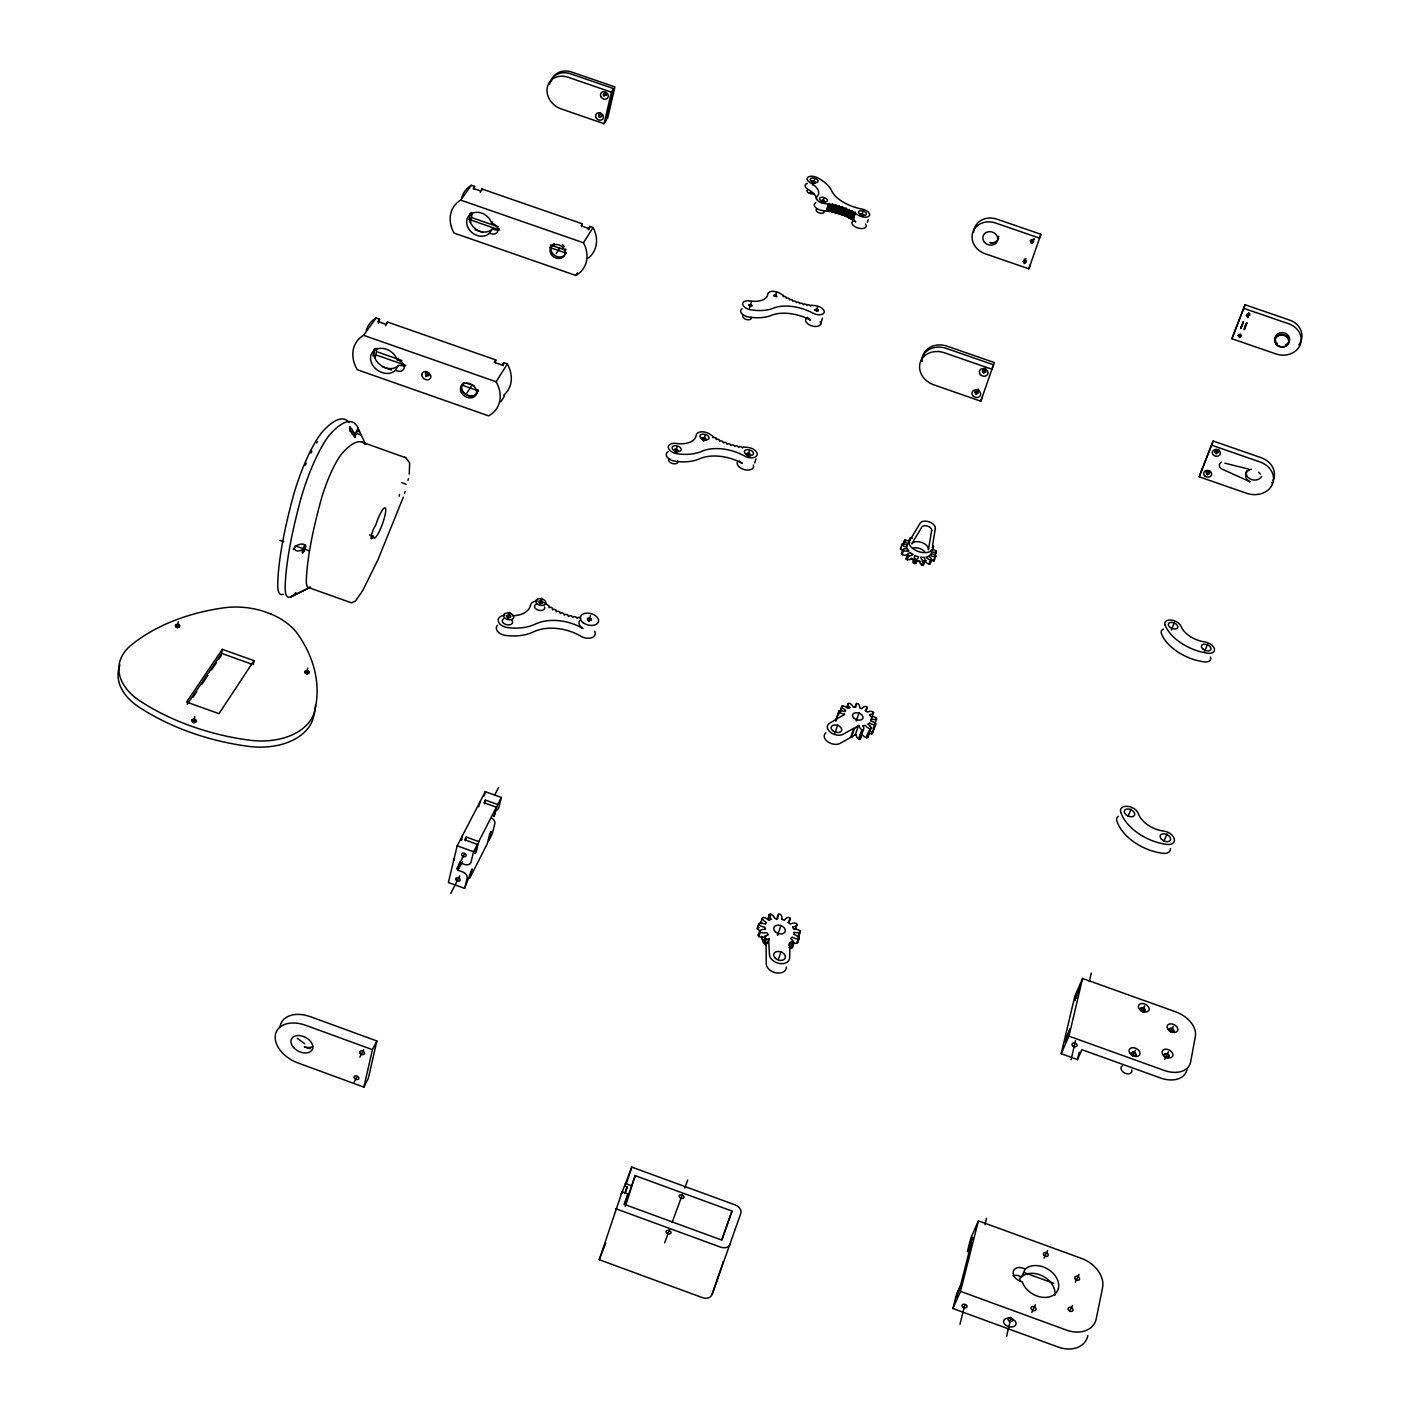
<?xml version="1.0" encoding="UTF-8"?>
<svg xmlns="http://www.w3.org/2000/svg" width="1420" height="1420" viewBox="0 0 1420 1420"><rect width="100%" height="100%" fill="white"/><g stroke="black" fill="none" stroke-linecap="round" stroke-linejoin="round"><path stroke-width="1.5" d="M761.777 936.295L762.771 940.608L766.108 944.939L766.214 963.719A10.366 7.331 19.7 0 0 772.444 971.706A10.366 7.331 19.7 0 0 783.396 971.919L783.787 971.688A10.366 7.331 19.7 0 0 786.36 967.126M794.099 932.496A15.017 10.455 19.4 0 1 793.78 934.289L796.78 935.673A8.236 5.751 19.8 0 1 798.235 936.792A11.236 7.845 19.8 0 1 799.265 937.892A21.46 14.945 19.4 0 1 798.643 939.01L798.111 938.993A8.538 5.946 19.8 0 1 795.164 938.496L792.165 937.111A15.017 10.455 19.4 0 1 790.709 938.407L792.839 940.572A8.254 5.769 19.7 0 1 793.567 941.975A11.236 7.863 19.6 0 1 793.922 943.217A21.46 14.945 19.4 0 1 792.591 943.856L792.218 943.696A9.762 6.798 19.8 0 1 790.053 942.614L789.626 957.719A10.402 7.313 19.7 0 1 779.527 963.488A10.402 7.313 19.7 0 1 769.427 954.275L768.61 938.869A9.212 6.443 19.2 0 1 767.829 939.028A10.632 7.437 19.1 0 1 766.605 939.17L766.197 939.188A21.46 14.945 19.4 0 1 764.883 938.087A11.253 7.881 19.5 0 1 765.256 936.969L765.309 936.952A8.254 5.786 19.4 0 1 766.019 935.816M750.186 455.554L750.434 455.003A2.13 1.225 16.3 0 0 747.612 453.282L747.293 453.335M863.697 215.183L863.715 215.396A1.864 0.941 16.8 0 0 861.496 213.87A1.864 0.941 16.8 0 0 860.396 215.095L860.431 215.148M824.825 201.888L822.73 200.451M912.226 538.446A8.768 5.13 18.7 0 0 911.587 538.056L911.374 537.932A17.998 10.543 18.9 0 0 910.096 538.109L910.096 538.943A6.425 3.745 18.8 0 0 910.397 539.973L910.575 540.274M865.419 710.444L866.786 709.201A7.757 4.899 19.1 0 0 867.016 707.444L866.999 707.125A19.56 12.407 19.1 0 0 865.579 706.361L865.153 706.432A7.757 4.917 19.3 0 0 863.165 707.231L861.869 708.722A13.685 8.68 19.1 0 0 859.632 707.941L859.579 705.971A7.757 4.899 19 0 0 858.55 704.107L858.319 703.77A19.56 12.407 19.1 0 0 856.721 703.486L856.473 703.716A7.757 4.899 19.1 0 0 855.514 705.19L855.568 707.178A13.685 8.68 19.1 0 0 853.349 707.125L851.965 705.119A7.774 4.917 18.9 0 0 849.905 703.574L849.497 703.326A19.56 12.407 19.1 0 0 848.095 703.557L848.077 703.876A7.757 4.899 19 0 0 848.379 705.722L849.834 707.533M853.473 217.331A7.437 3.763 16.8 0 0 853.349 219.141A5.574 2.822 16.8 0 0 853.686 219.851L855.798 221.91L853.118 220.224L855.284 212.326L853.633 212.414A39.227 19.986 16.6 0 0 852.408 211.757L850.757 210.923A39.245 20.004 16.6 0 0 849.479 210.32L847.775 209.556A39.245 20.004 16.6 0 0 846.444 208.988L844.669 208.296A39.245 20.004 16.6 0 0 843.32 207.781L841.492 207.16A39.245 20.004 16.6 0 0 840.107 206.716L838.261 206.166A39.245 20.004 16.6 0 0 836.841 205.793L834.978 205.314L832.954 212.237A39.174 20.04 16.6 0 0 831.534 211.917L830.558 210.852L832.599 203.93L833.575 204.995A39.245 20.004 16.6 0 1 834.978 205.314M853.118 220.224L855.284 212.326M767.776 919.166L769.267 914.462A21.46 14.945 19.4 0 1 770.829 914.143L771.291 914.427A8.52 5.928 19.1 0 1 773.509 916.219M769.267 914.462L769.232 914.853A8.502 5.893 19.3 0 0 769.498 917.054L771.078 919.237M1136 1055.042C1132.841 1047.09 1128.403 1058.574 1135.982 1055.131A2.627 1.793 26.9 0 0 1133.071 1052.184A2.627 1.793 26.9 0 0 1131.669 1054.936A2.627 1.793 26.9 0 0 1135.894 1055.344M750.417 455.146L750.434 455.057A2.13 1.225 16.3 0 1 747.666 455.642L748.074 455.82M177.269 627.924L178.192 621.8M409.226 474.103L409.652 462.991L406.014 457.861L361.78 442.064M193.759 722.904L194.718 716.727M187.174 704.373L221.68 653.395L222.337 649.33L253.967 660.655L253.275 664.72M306.525 674.198L307.643 668.128M367.461 327.15A33.228 26.234 34.6 0 1 376.052 318.009L379.566 319.252L378.217 323.263M372.981 355.994L374.312 348.912M377.081 348.308L375.2 358M385.583 325.766L387.5 322.02L495.811 359.952L495.19 362.81M387.234 323.458L387.5 322.02M1169.139 1029.216L1170.382 1031.594M781.657 919.095L781.905 917.018A8.502 5.911 19.2 0 0 780.84 914.835L780.574 914.444A21.46 14.945 19.4 0 0 778.834 914.125L778.55 914.409A8.502 5.893 19.5 0 0 777.432 916.219L777.645 918.385M399.18 496.254L399.552 494.444M474.031 189.179L474.582 186.428L471.316 185.292A30.778 25.294 36 0 0 462.636 195.143M469.541 215.751L470.002 213.479M470.339 222.603L472.274 213.213M480.262 192.339L481.948 188.984L582.395 223.827L581.756 226.561M481.664 190.351L481.948 188.984M1140.455 1008.803C1142.727 1016.223 1148.514 1006.425 1140.775 1008.324M407.984 480.457L408.356 478.788M503.141 365.597L503.78 362.757L507.313 363.981A33.157 26.412 32.6 0 1 503.674 395.239M372.43 1049.664L305.779 1025.329A28.435 18.85 27 0 0 275.462 1034.488A28.435 18.85 27 0 0 298.022 1062.994L363.893 1087.117L372.43 1049.664L376.886 1040.966L310.447 1016.72A28.347 18.85 27 0 0 280.556 1024.53M376.886 1040.966L368.312 1078.383L363.893 1087.117M1216.053 454.01L1216.958 450.087M1247.576 317.618L1248.748 312.542M1082.572 978.451L1068.958 1036.156L1164.205 1070.431A24.832 16.72 27.3 0 0 1190.652 1061.858L1195.374 1036.369A24.566 16.401 27 0 0 1175.671 1011.821L1082.572 978.451L1074.922 995.881L1061.184 1053.693L1077.478 1059.551L1079.182 1052.167M611.416 92.158L568.089 77.248A18.602 15.78 37.7 0 0 547.339 87.135A18.602 15.78 37.7 0 0 561.077 108.879L604.068 123.7L611.416 92.158L613.759 88.661L570.52 73.787A18.567 15.762 37.8 0 0 549.664 84.366M613.759 88.661L606.411 120.168L604.068 123.7M607.582 118.392L614.931 86.922L571.745 72.065A18.549 15.744 37.8 0 0 551.191 81.366M1006.567 1336.486L1011.04 1317.298M1019.489 1281.035L1020.483 1276.757M1071.07 1059.728L1075.508 1040.682M1089.318 981.451L1091.288 972.984M1207.373 474.972L1208.296 471.032M1239.358 337.8L1240.157 334.392L1241.47 336.043L1240.37 334.428L1238.258 335.226L1240.051 334.339M588.182 229.792L589.779 226.383L593.063 227.537A30.707 25.471 33.8 0 1 589.921 256.7M589.14 229.117L589.779 226.383M1212.13 445.347L1260.019 461.961A20.324 16.898 10.1 0 1 1272.427 484.255A20.324 16.898 10.1 0 1 1246.653 493.308L1199.172 476.8L1213.141 441.017L1260.907 457.595A20.27 16.88 10 0 1 1272.994 480.563M1244.186 308.477L1288.668 323.778A18.886 16.224 8.2 0 1 1300.117 344.989A18.886 16.224 8.2 0 1 1276.047 353.953L1231.903 338.741L1245.056 304.75L1289.449 320.015A18.85 16.206 8.1 0 1 1298.856 326.742L1299.264 327.31A18.85 16.206 8.1 0 1 1299.939 343.019M1075.472 997.763L1074.798 1000.603L1079.803 987.894L1075.472 997.763L1076.857 997.834M1199.172 476.8L1213.141 441.017M1231.903 338.741L1245.056 304.75M508.111 618.676L509.603 612.446M496.308 810.163A6.319 4.579 26.5 0 0 497.692 809.382A6.248 4.526 26.5 0 0 498.74 807.838L501.349 797.419L485.285 791.65L457.169 845.805L448.383 882.512L464.624 888.387L472.043 868.898A5.857 4.171 26.3 0 1 471.972 869.324L469.807 878.181L487.326 843.622L489.509 834.8A5.769 4.153 26.4 0 0 489.58 834.374L490.983 831.694M462.423 835.688L461.34 840.214L461.802 839.291M464.624 888.387L467.144 878.039A6.337 4.508 26.3 0 0 464.766 873.069A4.864 3.443 26.3 0 0 464.304 872.75A5.68 4.029 26.3 0 0 462.991 872.058L457.826 870.176L459.814 862.242M465.316 840.835L466.239 837.054L478.771 841.581L496.361 807.181L483.989 802.744L485.374 800.081L497.728 804.519L501.349 797.419M479.498 804.394L480.226 801.395M484.255 795.946L485.285 791.65M484.451 803.827L485.374 800.081M466.239 837.054L464.819 839.806L477.368 844.332L473.588 851.734L471.014 862.242A6.408 4.562 26.4 0 1 466.718 864.869A4.881 3.479 26.4 0 1 466.239 864.798A5.698 4.065 26.4 0 1 464.819 864.514L459.654 862.65M477.368 844.332L475.079 853.668L476.445 851.006A5.893 4.207 26.4 0 0 476.57 850.58L478.771 841.581M540.257 604.565L541.837 598.122M496.361 807.181L494.142 816.145A5.804 4.189 26.5 0 1 494 816.553L497.728 804.519M490.947 831.8L488.693 840.924L492.296 833.806L494.852 823.529A6.284 4.544 26.4 0 0 493.716 819.784A6.195 4.473 26.4 0 0 492.545 818.63A4.757 3.426 26.4 0 0 492.101 818.31M959.973 1324.221L964.748 1305.157M984.947 1224.644L986.527 1218.289M1087.88 1335.634A27.512 20.519 30.7 0 1 1057.953 1346.976L952.909 1308.512L956.565 1294.117L960.701 1284.781L971.457 1242.482L967.357 1251.801L970.872 1237.992L978.398 1220.863L1081.419 1258.369A27.335 20.058 29.9 0 1 1102.559 1287.549L1096.258 1318.701A27.654 20.501 30.5 0 1 1066.207 1330.007L960.523 1291.348L978.398 1220.863M588.856 621.552L590.471 615.375M675.547 452.785L677.145 446.856M703.415 441.229L705.048 435.319M749.547 308.105L751.322 301.768M775.302 296.496L776.491 292.307M812.861 184.902L814.618 178.778M747.736 456.761L749.441 450.885M822.837 202.066L824.044 197.948M815.808 202.474A18.904 9.532 16.1 0 1 814.956 203.451A7.437 3.763 16.4 0 0 814.264 205.084L814.37 205.634A7.437 3.763 16.4 0 0 823.085 210.621A39.174 20.04 16.6 0 1 826.404 211.012L828.428 204.089L830.292 204.373A39.245 20.004 16.6 0 1 831.694 204.622L832.599 203.93M826.404 211.012L829.173 203.326M830.558 210.852L829.67 211.544A39.174 20.04 16.6 0 0 828.25 211.296L830.292 204.373M754.73 463.009L755.937 458.944M829.67 211.544L831.694 204.622M831.534 211.917L833.575 204.995M832.954 212.237L836.007 204.711M839.415 205.634L836.22 213.089A39.174 20.04 16.6 0 0 834.818 212.698L836.841 205.793M836.22 213.089L838.261 206.166M842.77 206.716L840.729 213.621L839.451 214.065A39.174 20.04 16.6 0 0 838.066 213.621L840.107 206.716M839.451 214.065L841.492 207.16M846.072 207.923L844.012 214.828L842.628 215.201A39.174 20.04 16.6 0 0 841.261 214.704L843.303 207.781M842.628 215.201L844.669 208.296M849.266 209.273L847.207 216.177L845.716 216.461A39.174 20.04 16.6 0 0 844.385 215.893L846.444 208.988M816.465 310.785L817.707 306.596M845.716 216.461L847.775 209.556M852.355 210.746L850.278 217.65L848.698 217.828A39.174 20.04 16.6 0 0 847.42 217.224L849.479 210.32M848.698 217.828L850.757 210.923M853.225 219.23L851.556 219.319A39.174 20.04 16.6 0 0 850.349 218.662L852.408 211.757M851.556 219.319L853.633 212.414M820.618 324.275L822.464 318.151M404.54 493.237L405.126 491.338M861.727 215.556L862.969 211.456M867.46 222.23L868.241 219.674M622.102 1191.859L621.321 1194.273L631.758 1167.098L735.311 1204.959A7.952 6.124 21.6 0 1 740.778 1213.479L712.077 1294.49A7.899 6.284 22.1 0 1 702.616 1297.72L599.24 1259.7L622.102 1191.859L628.048 1194.043L624.747 1204.337M626.539 1183.41L631.758 1167.098M625.226 1193.173L627.214 1186.943L624.569 1185.966M625.315 1204.266L635.184 1175.636L731.992 1211.047L721.928 1240.139L624.09 1204.266L628.048 1194.043M625.244 1206.521L635.184 1175.636M1241.222 327.86L1243.352 321.577L1240.565 328.464L1242.553 324.186M1245.624 324.914L1247.097 322.873L1244.293 329.742L1245.5 325.215M403.315 497.124L377.968 559.746L362.703 590.631L355.497 601.033L351.503 602.843L308.477 587.525M760.303 930.81A8.52 5.946 19.1 0 1 757.747 929.283L757.322 928.982A21.424 14.963 19.4 0 1 757.552 927.721L759.008 923.408A11.218 7.845 19.1 0 1 760.516 923.231A8.236 5.751 19.1 0 1 762.362 923.284L765.522 924.171A15.017 10.455 19.4 0 1 766.463 922.556L763.853 920.746A8.52 5.911 19.2 0 1 762.274 918.651M757.322 928.982L758.759 924.651A21.46 14.945 19.4 0 1 759.008 923.408M761.28 923.763A8.502 5.911 19.2 0 1 760.818 922.982L762.025 918.261A21.46 14.945 19.4 0 1 763.055 917.373A11.2 7.81 19.1 0 1 764.652 917.781A8.218 5.716 19.1 0 1 766.445 918.491L769.019 920.302A15.017 10.455 19.4 0 1 770.971 919.397L771.042 919.361M764.723 935.993A14.999 10.473 19.4 0 0 765.309 936.952L762.291 937.253A8.218 5.733 19.1 0 1 760.392 936.987A11.182 7.81 19.1 0 1 758.795 936.525A21.424 14.963 19.4 0 1 758.191 935.212L759.647 930.881A11.236 7.863 19.3 0 1 760.712 930.153A8.254 5.769 19.2 0 1 762.203 929.532L765.185 929.372M758.795 936.543L760.25 932.212A21.46 14.945 19.4 0 1 759.647 930.881M835.847 720.65A19.507 12.425 19.1 0 1 835.99 719.958L839.06 710.816A10.224 6.514 18.9 0 1 840.427 710.71A7.508 4.775 18.9 0 1 842.096 710.799L844.9 711.651A13.685 8.68 19.1 0 1 845.787 710.266L843.373 708.704A7.757 4.917 18.9 0 1 841.882 706.911L841.669 706.574A19.56 12.407 19.1 0 1 842.557 705.846A10.206 6.479 18.9 0 1 844.012 706.219A7.49 4.757 18.9 0 1 845.663 706.858L848.024 708.438A13.685 8.68 19.1 0 1 849.764 707.728M835.812 721.005L838.883 711.864A19.56 12.407 19.1 0 1 839.06 710.816M769.871 917.018L770.829 914.143M839.202 713.87L841.669 706.574M840.711 711.331L842.557 705.846M769.321 938.638L767.137 943.199A9.194 6.443 19.2 0 1 766.356 943.359A10.614 7.437 19.2 0 1 765.149 943.483L764.723 943.501A21.424 14.963 19.4 0 1 763.41 942.401L764.883 938.087M834.889 733.288L837.729 724.892M764.723 943.501L766.197 939.188M767.261 941.549L766.108 944.939A14.981 10.473 19.5 0 1 761.777 936.632M846.87 707.196L848.095 703.557M903.706 550.729L903.049 550.516A6.425 3.781 18.7 0 1 901.611 549.806L900.511 549.096L902.019 544.162A9.407 5.52 18.8 0 1 903.244 544.091A6.461 3.799 18.7 0 1 904.771 544.197L907.309 544.996M905.09 539.973A17.998 10.543 18.9 0 0 904.274 540.576L902.907 544.606A17.981 10.561 18.9 0 1 903.706 544.002L905.09 539.973A9.39 5.502 18.7 0 1 906.422 540.328A6.443 3.781 18.7 0 1 907.93 540.896L909.847 542.245M777.858 917L778.834 914.125M908.019 555.788L904.966 555.238A6.443 3.799 18.7 0 1 903.404 554.971A9.372 5.502 18.7 0 1 902.073 554.581A17.981 10.561 18.9 0 1 901.505 553.605L902.889 549.576A9.425 5.538 18.8 0 1 903.723 549.078A6.461 3.799 18.8 0 1 904.93 548.706L907.273 548.723M902.073 554.581L903.439 550.552A17.998 10.543 18.9 0 1 902.889 549.576M908.711 542.138L910.096 538.109M855.479 707.125L856.721 703.468M911.249 558.592L909.847 559.533A6.461 3.799 18.8 0 1 908.516 559.782A9.39 5.538 18.8 0 1 907.256 559.817A17.981 10.561 18.9 0 1 906.137 558.983L907.522 554.936A9.425 5.556 18.9 0 1 907.77 554.155A6.479 3.816 18.9 0 1 908.356 553.356L910.06 552.628M777.61 935.194L780.876 925.609M907.256 559.817L908.64 555.77A9.407 5.52 18.8 0 0 909.9 555.735A6.461 3.799 18.8 0 0 911.232 555.504L912.652 554.545M856.207 720.969L859.082 712.609M788.597 922.485L790.07 918.172A21.46 14.945 19.4 0 0 788.526 917.302L788.064 917.409A8.52 5.911 19.6 0 0 785.828 918.42L784.426 920.267A15.017 10.455 19.4 0 0 781.887 919.361L781.692 919.237M915.793 563.119A9.407 5.538 18.8 0 1 914.906 563.58A17.981 10.561 18.9 0 1 913.468 563.066L914.853 559.019A9.425 5.538 19 0 1 914.462 558.131A6.479 3.816 19 0 1 914.303 557.101L914.995 555.77M712.077 1294.49L722.585 1263.906A7.81 6.141 21.9 0 0 722.816 1261.759M855.656 727.537L855.408 727.732A9.603 6.124 19 0 1 854.574 728.265L851.432 737.388A9.567 6.124 19 0 0 852.284 736.873L852.515 736.678A6.248 3.994 19.1 0 0 853.029 736.11L855.355 734.69L858.496 725.567A13.685 8.68 19.1 0 0 859.1 725.655L859.846 727.732A7.508 4.793 19.3 0 0 860.786 728.886A10.224 6.514 19.4 0 0 861.798 729.827A19.56 12.407 19.1 0 0 863.342 729.844A10.242 6.532 19.1 0 0 863.715 728.957A7.526 4.793 19.2 0 0 863.822 727.803L862.934 725.939M778.249 959.671L780.893 952.004M914.906 563.58L916.29 559.533A9.425 5.538 18.8 0 0 917.178 559.072A6.461 3.799 18.9 0 0 917.977 558.397L918.545 556.853A12.602 7.384 18.9 0 1 914.87 555.557L914.959 555.628M865.738 710.763L866.999 707.125M859.774 735.063L860.626 736.767A7.508 4.81 19.2 0 1 860.538 738.08A10.224 6.55 19.1 0 1 860.183 738.986A19.507 12.425 19.1 0 1 858.639 738.95L861.798 729.827M788.739 945.258L789.733 942.383M860.183 738.986L863.342 729.844M795.235 929.443A8.502 5.911 19.6 0 0 795.448 929.124L797.188 924.509A21.46 14.945 19.4 0 0 796.194 923.266L795.661 923.195A8.538 5.928 19.8 0 0 792.804 923.16L790.194 924.065A15.017 10.455 19.4 0 0 788.278 922.468L788.189 922.379M923.568 563.083L923.586 563.243A6.461 3.816 19 0 1 923.532 564.219A9.407 5.556 18.9 0 1 923.213 564.982A17.981 10.561 18.9 0 1 921.811 564.929L923.195 560.882A9.407 5.538 19.1 0 1 922.255 560.083A6.461 3.799 19.1 0 1 921.385 559.054L920.906 557.457M923.213 564.982L924.615 560.953A9.425 5.556 18.9 0 0 924.935 560.172A6.479 3.816 19 0 0 925.006 559.196L924.154 557.581M788.899 947.122A9.745 6.798 19.8 0 0 790.727 948.01L792.591 943.856M921.385 361.248A19.916 16.863 20.9 0 1 946.217 348.379L993.485 364.78L991.87 369.236L944.495 352.799A19.969 16.88 20.9 0 0 920.302 362.277A19.969 16.88 20.9 0 0 933.81 384.838L980.776 401.185L994.302 362.561L947.087 346.178A19.898 16.863 20.9 0 0 922.343 358.373M871.685 718.058L873.584 712.591A19.56 12.407 19.1 0 0 872.661 711.526L872.182 711.455A7.774 4.917 19.3 0 0 869.59 711.367L867.3 712.094A13.685 8.68 19.1 0 0 865.49 710.692L865.401 710.603M791.1 948.169A21.424 14.963 19.4 0 0 792.431 947.531L793.922 943.217M1040.931 234.282L1039.529 238.134L995.473 222.976A18.549 16.224 20.5 0 0 972.789 232.33A18.549 16.224 20.5 0 0 985.16 253.754L1028.861 268.806L1040.931 234.282L996.964 219.159A18.513 16.206 20.5 0 0 973.605 232.418M866.306 737.637L869.945 728.708A19.56 12.407 19.1 0 0 871.134 728.212A10.242 6.532 19.3 0 0 870.779 727.164A7.526 4.793 19.3 0 0 870.087 725.957M932.177 550.374L933.579 546.345A17.998 10.543 18.9 0 0 932.709 545.422L932.461 545.386M792.697 927.207L792.662 927.136A15.017 10.455 19.4 0 1 793.567 929.106L796.744 929.39A8.218 5.733 19.8 0 1 798.59 929.994A11.2 7.81 19.8 0 1 800.081 930.686L798.59 934.999A21.424 14.963 19.4 0 1 798.785 936.33L798.377 936.508A8.502 5.928 19.7 0 1 797.259 936.845M798.785 936.33L800.294 932.017A21.46 14.945 19.4 0 0 800.081 930.686M866.768 737.832A19.507 12.425 19.1 0 0 867.957 737.317L871.134 728.212M793.159 942.614L793.673 942.809A8.538 5.946 19.8 0 0 796.602 943.27L798.643 939.01M926.355 560.687L924.722 561.184L926.55 562.817A6.443 3.799 19.1 0 0 927.934 563.58A9.39 5.52 19.1 0 0 929.212 564.13L930.632 560.101A17.998 10.543 18.9 0 0 931.697 559.693A9.425 5.538 19 0 0 931.36 558.788A6.461 3.799 19.1 0 0 930.686 557.74L928.875 556.321M797.135 943.306A21.424 14.963 19.4 0 0 797.774 942.206L799.283 937.892M929.212 564.13A17.981 10.561 18.9 0 0 930.278 563.722L931.697 559.693M874.045 726.241L876.584 718.964A19.56 12.407 19.1 0 0 876.371 717.846A10.206 6.479 19.4 0 0 875.004 717.224A7.49 4.757 19.4 0 0 873.318 716.674L870.513 716.461A13.685 8.68 19.1 0 0 869.59 714.757M871.631 733.874L875.288 724.786A19.56 12.407 19.1 0 0 875.821 723.863A10.224 6.514 19.3 0 0 874.862 722.922A7.508 4.775 19.4 0 0 873.513 721.946L870.886 720.934M872.111 733.891A19.507 12.425 19.1 0 0 872.643 732.968L875.821 723.863M934.821 554.936L936.241 550.907A9.39 5.52 19.1 0 0 934.981 550.339A6.443 3.781 19.1 0 0 933.437 549.842L932.762 549.735M935.052 555.894L936.455 551.865A17.998 10.543 18.9 0 0 936.241 550.907M930.881 560.297L931.112 560.367A6.443 3.781 19.1 0 0 932.674 560.722L934.005 560.865L935.869 556.054A9.407 5.538 19.1 0 0 934.981 555.238A6.461 3.799 19.1 0 0 933.721 554.368L931.289 553.445A12.602 7.384 18.9 0 1 929.976 555.238M721.786 1239.607L731.992 1211.047M980.776 401.185L982.427 396.677M1028.861 268.806L1030.281 264.919M983.368 373.3L985.462 367.62M1031.151 243.193C1038.038 240.193 1027.867 240.299 1034.381 239.217M664.666 1242.819L669.867 1228.619M672.104 1222.549L682.523 1194.167M684.759 1188.079L687.741 1179.967M976.001 394.618L978.114 388.885M1024.069 263.658L1025.897 258.724M824.825 201.924L824.541 202.297A1.864 0.941 16.4 0 0 823.884 200.752A1.864 0.941 16.4 0 0 821.292 200.77L822.482 202.332M599.24 1259.7L605.79 1242.89M624.64 1193.599L627.214 1186.943M1244.168 328.872L1246.529 323.068M542.813 602.737L542.884 602.559A2.077 1.296 13.6 0 0 540.274 600.696A2.077 1.296 13.6 0 0 539.493 602.808A2.077 1.296 13.6 0 0 542.866 602.63M1242.678 323.902L1243.583 322.056M453.654 860.484L454.506 858.567M1171.252 630.001L1174.589 622.084M1127.977 816.411L1131.119 809.134M1204.373 651.833L1207.781 643.934M1061.184 1053.693L1068.958 1036.156M952.909 1308.512L960.523 1291.348M1163.832 841.261L1167.062 834.001M1077.478 1059.551L1081.898 1049.682L1160.601 1078.011A24.761 16.738 27.4 0 0 1186.996 1069.42M1141.946 1011.714L1144.591 1005.981M1013.063 1275.71A8.662 6.461 29 0 1 1019.187 1275.923L1021.654 1276.829L1025.258 1269.036A19.667 14.573 29.4 0 1 1054.19 1274.432A19.667 14.573 29.4 0 1 1048.954 1296.975A19.667 14.573 29.4 0 1 1022.293 1281.834L1019.791 1280.929A8.68 6.461 28.9 0 1 1013.206 1271.574A8.68 6.461 28.9 0 1 1022.773 1268.131L1025.258 1269.036M1132.663 1056.054L1135.343 1050.303M1044.073 1258.156L1047.623 1250.558M1031.843 1312.311L1035.428 1304.696M1170.63 1032.109L1173.328 1026.394M1164.737 1059.427L1168.376 1051.776M1075.331 1282.153L1079.058 1274.414M1069.668 1311.246L1072.473 1305.441M354.255 1082.093L357.094 1076.52M450.797 893.411L459.76 875.909M375.146 348.433C368.952 361.07 388.512 374.986 398.647 365.455L405.499 365.81M359.863 1057.101L363.68 1049.699M456.69 868.916L464.677 853.402M494.604 795.235L498.597 787.479M478.682 806.773L479.143 805.885M462.547 861.78L457.826 870.176M500.781 401.913L504.49 395.931M471.316 185.292L460.684 200.113A31.062 25.4 35.8 0 0 454.027 233.058L575.828 275.445L577.425 272.853M376.052 318.009L363.627 335.315A33.547 26.341 34.4 0 0 357.29 369.715L488.604 415.865A33.476 26.536 32.5 0 0 496.13 381.785L507.313 363.981M575.828 275.445A30.991 25.578 33.7 0 0 583.496 242.767L593.063 227.537M503.78 362.757L502.29 365.117L494.302 362.313L495.811 359.952M582.395 223.827L581.117 225.851L588.501 228.425M466.967 392.95L471.12 386.435M556.214 253.559L559.782 247.985M373.478 536.37L372.697 537.577A7.171 1.331 -70.2 0 1 371.259 535.979A7.171 1.331 -70.2 0 1 374.862 526.554L375.643 525.365A16.099 3 -70.2 0 1 385.033 507.828A16.099 3 -70.2 0 1 381.217 527.139A16.099 3 -70.2 0 1 373.478 536.37L369.519 534.967M913.61 559.817L912.918 561.148A6.461 3.816 19 0 0 913.078 562.16A9.407 5.556 19 0 0 913.468 563.066M253.967 660.655L218.982 713.674L186.588 702.03L222.337 649.33M425.663 376.673L427.917 373.318M599.062 117.203C599.275 106.518 603.624 120.718 601.086 114.115M797.188 924.509L796.975 924.828A8.502 5.893 19.6 0 1 795.342 926.337L792.733 926.994M603.926 96.169C610.778 88.111 599.382 97.678 606.677 94.803C599.187 97.412 606.304 90.809 605.949 93.117M193.031 697.291L196.723 691.824M201.658 684.547L207.817 675.458M211.509 669.991L216.426 662.714M218.893 659.075L221.36 655.436M1034.328 239.323C1032.18 239.234 1027.956 241.542 1032.145 242.731C1034.861 243.565 1026.944 240.353 1032.251 239.873M395.31 370.318L397.139 370.957A6.461 5.094 34.1 0 0 404.132 367.922A6.461 5.094 34.1 0 0 399.144 360.68L397.298 360.023A14.626 11.484 34.4 0 0 377.507 348.841A14.626 11.484 34.4 0 0 373.975 366.964A14.626 11.484 34.4 0 0 395.31 370.318L398.647 365.455M489.545 233.146L491.249 233.732A5.982 4.899 35.4 0 0 497.852 230.732A5.982 4.899 35.4 0 0 493.343 223.881L491.639 223.277A13.525 11.076 35.8 0 0 473.357 212.858A13.525 11.076 35.8 0 0 469.683 230.217A13.525 11.076 35.8 0 0 489.545 233.146L492.421 228.975L494.124 229.561A5.964 4.899 35.5 0 0 499.308 228.886M397.298 360.023L398.416 358.408M491.639 223.277L492.598 221.893M873.584 712.591L873.406 712.858A7.757 4.899 19.2 0 1 871.969 714.1L869.697 714.562M379.566 319.252L377.915 321.541L385.867 324.328M474.582 186.428L473.179 188.398L480.546 190.954M933.579 546.345L933.029 547.002A6.425 3.745 19 0 1 932.265 547.534M192.161 719.887L193.12 722.194M788.207 922.201L789.786 920.657A8.502 5.893 19.4 0 0 790.088 918.562L790.07 918.172M777.361 918.438L777.077 918.722A8.502 5.893 19.5 0 0 776.474 919.485M860.254 214.207L862.295 214.083M705.9 439.916C703.929 441.904 699.687 437.91 703.859 437.91M764.723 940.005L764.563 940.146A8.254 5.786 19.4 0 0 763.8 941.3A11.236 7.881 19.5 0 0 763.41 942.401M766.037 935.833L768.22 934.662M815.293 182.931L814.317 183.251M794.135 932.39L797.277 932.762A8.52 5.911 19.7 0 0 799.851 932.177L800.294 932.017M1169.476 1028.701L1171.837 1028.506M777.574 918.527L777.539 918.545A15.017 10.455 19.4 0 0 774.965 918.58L773.492 916.237M192.197 719.851C195.712 717.082 198.267 723.792 193.173 722.212M463.878 382.619C453.867 391.352 476.978 403.706 477.706 389.896M179.186 627.001L178.512 624.658M750.115 455.625L748.251 455.873M844.563 714.509L841.528 716.212A8.964 5.716 19 0 0 840.072 716.958L829.546 723.295A9.461 6.053 18.9 0 0 830.363 732.241A9.461 6.053 18.9 0 0 843.249 734.229L853.775 728.247L850.651 737.388L840.125 743.388A9.425 6.053 18.9 0 1 827.665 741.702A9.425 6.053 18.9 0 1 825.836 732.88M863.289 215.84L863.697 215.449A1.864 0.941 16.8 0 1 861.212 215.645M858.496 725.567L856.171 726.969A6.266 3.994 19.1 0 1 855.656 727.537M179.151 627.019L175.796 626.61L176.257 624.64M290.656 596.879L310.412 587.223A42.156 8.485 -70 0 1 306.347 580.07A160.513 31.684 -70.4 0 1 320.512 501.881A42.778 8.768 -70.3 0 1 342.894 452.483A164.365 33.015 -69.8 0 1 364.692 443.945M291.313 596.542L310.412 587.223M812.382 181.334L813.252 181.263A1.846 0.923 16.3 0 1 815.417 182.665L815.417 182.612A1.846 0.923 16.3 0 1 812.897 182.931M873.034 728.194L873.406 728.069A19.507 12.425 19.1 0 0 873.353 727.697M876.584 718.964L876.211 719.106A7.774 4.917 19.3 0 1 873.886 719.532L871.17 719.088M908.676 556.675L907.096 557.297A6.461 3.816 18.9 0 0 906.404 558.202A9.407 5.556 18.9 0 0 906.137 558.983M863.058 725.726L863.023 725.744A13.685 8.68 19.1 0 0 865.099 725.389L867.07 727.235A7.508 4.775 19.4 0 0 868.561 728.105A10.206 6.479 19.4 0 0 869.945 728.708M936.455 551.865L935.407 552.167A6.425 3.763 19.1 0 1 934.005 552.309L931.52 551.883M176.311 624.622L178.459 624.64M869.43 723.028L872.128 724.271A7.774 4.934 19.4 0 0 874.791 724.732M923.834 561.344L924.793 561.184A12.585 7.384 18.9 0 1 923.817 561.344L923.586 561.379M675.441 449.288A2.148 1.242 15.3 0 0 674.766 451.329A2.148 1.242 15.3 0 0 678.192 451.205A2.148 1.242 15.3 0 0 675.441 449.288L674.021 450.3L675.494 451.755M930.064 555.202L932.514 556.338A6.443 3.781 19.1 0 0 934.076 556.693L935.407 556.835A17.998 10.543 18.9 0 0 935.869 556.054M307.217 673.648C312.08 673.133 305.353 668.216 304.714 672.157M912.723 554.51L912.953 554.563A12.602 7.384 18.9 0 1 910.078 552.433M911.338 558.557L911.569 558.61A12.585 7.384 18.9 0 0 913.468 559.604L913.983 559.817M822.571 200.451L821.47 200.681A1.864 0.941 16.4 0 0 822.943 202.35M920.834 561.468L919.468 561.415M307.164 673.648L304.714 672.192M1248.269 314.157C1246.795 313.891 1253.576 313.465 1246.849 314.53C1246.938 313.145 1252.387 317.494 1248.446 314.193M813.305 181.263L815.311 182.275M1025.613 260.428L1024.193 259.15L1026.411 262.008L1025.418 260.392L1023.287 261.067L1025.258 260.357M703.912 437.91L704.977 438.212M920.87 557.368L920.657 557.261A12.602 7.384 18.9 0 0 924.278 557.403M676.399 449.412L678.227 450.957M994.178 243.601L989.9 242.571A7.615 6.656 20.5 0 0 998.739 236.235M748.606 453.406L750.434 454.95M1224.768 463.151L1248.464 469.061M748.571 453.406L747.754 453.299A2.13 1.225 16.3 0 0 746.831 455.146L746.565 454.933M509.389 613.138L511.165 613.777A5.236 3.319 13.1 0 1 511.839 619.475A5.236 3.319 13.1 0 1 503.674 616.582A5.236 3.319 13.1 0 1 509.389 613.138L511.165 613.777M916.61 560.758L917.143 560.9A12.585 7.384 18.9 0 0 919.255 561.308A13.348 7.845 18.9 0 1 918.314 561.148L917.071 560.882L916.574 562.427A6.461 3.816 18.9 0 1 915.793 563.119M310.554 1048.741L304.377 1046.984A11.662 7.757 27 0 0 312.915 1046.487M460.684 200.113L583.496 242.767M472.274 217.81L498.296 226.863M550.445 244.986L565.373 250.168M468.565 219.23L499.716 230.058M549.664 247.417L566.314 253.221M475.097 229.774L482.96 232.507M363.627 335.315L496.13 381.785M377.809 352.071L401.86 360.502M466.079 383.045L474.12 385.867M376.531 355.106L405.783 365.384M461.482 384.927L478.434 390.89M382.956 367.034L391.441 370.017M349.622 430.97L361.177 435.035M401.434 482.534L406.155 484.273M279.829 540.381L283.734 541.765M308.957 550.729L295.253 545.866A4.313 0.905 -70 0 1 293.265 549.504M221.68 653.395L251.305 664.01M1171.873 1028.506L1173.807 1031.453A2.591 1.739 27 0 0 1171.269 1028.329A2.591 1.739 27 0 0 1169.547 1030.813A2.591 1.739 27 0 0 1173.754 1031.541L1170.772 1031.807M457.169 845.805L473.588 851.734M1024.992 1272.835L1053.818 1283.361M625.332 1183.552L631.279 1185.736M615.552 1208.633L720.703 1247.186A8.041 6.266 21.8 0 0 730.306 1244.009M304.732 1043.718L297.259 1038.322M810.234 192.445L811.423 192.729A1.846 0.923 16.3 0 1 810.163 192.41M404.593 457.169L405.623 457.63M868.259 733.11L868.951 733.394A7.757 4.934 19.4 0 0 871.614 733.838M856.207 734.921L856.082 734.832A13.65 8.697 19.1 0 1 855.355 734.69M908.09 543.647L905.889 542.422A6.425 3.763 18.8 0 1 904.913 541.446M791.047 941.424L792.892 942.49M911.09 558.308L911.587 558.61A15.442 9.052 18.9 0 0 912.172 558.947L913.575 559.675M838.883 711.864L839.273 712.148A7.774 4.934 18.9 0 0 841.634 713.461L844.527 714.171M1258.528 472.256L1260.356 474.085M758.759 924.651L759.185 924.97A8.538 5.928 19.1 0 0 761.759 926.479L764.936 927.278A15.017 10.455 19.4 0 0 765.22 929.23L765.22 929.266M858.639 738.95L858.284 738.648A7.792 4.988 19.3 0 1 856.686 736.856L856.242 734.992M827.15 210.249L828.25 211.296M868.064 724.271L870.069 725.957M580.691 618.357L580.052 617.611A47.943 29.838 14.2 0 1 578.259 617.345L576.999 618.446L575.899 616.919A47.943 29.838 14.2 0 1 574.106 616.546L572.668 617.558L571.763 615.996A47.943 29.838 14.2 0 1 570.006 615.534L568.39 616.44L567.698 614.86A47.943 29.838 14.2 0 1 565.959 614.292L564.202 615.073L563.704 613.493A47.943 29.838 14.2 0 1 562.018 612.837L560.137 613.493L559.835 611.931A47.943 29.838 14.2 0 1 558.202 611.186L556.196 611.718L556.107 610.156A47.943 29.838 14.2 0 1 554.563 609.34L552.451 609.748L552.575 608.221A47.943 29.838 14.2 0 1 551.102 607.334L548.919 607.582L549.238 606.109A47.943 29.838 14.2 0 1 546.061 603.784A9.336 5.875 13.6 0 0 544.606 602.826M833.984 211.615L834.8 212.698M906.936 554.439L907.451 555.114A12.585 7.384 18.9 0 0 908.037 555.806M837.374 212.538L838.066 213.621M840.729 213.621L841.261 214.704M357.84 427.597L365.597 444.531M844.012 214.828L844.385 215.893M350.012 429.284L349.657 426.515L351.592 428.698A7.348 1.615 63 0 1 352.355 429.994A8.36 1.828 63 0 1 354.148 433.615L355 437.271L357.68 429.319L355.32 433.313L355.018 437.253L352.142 433.81A8.325 2.077 62.9 0 1 350.367 430.189A7.313 1.81 62.9 0 1 350.012 429.266M768.255 934.555L768.184 934.413A15.017 10.455 19.4 0 1 766.764 932.62L763.747 932.922A8.218 5.733 19.1 0 1 761.865 932.656A11.2 7.81 19.1 0 1 760.25 932.212M847.42 217.224L847.207 216.177M919.521 561.486L919.982 563.101A6.461 3.799 19.1 0 0 920.852 564.113A9.407 5.538 19.1 0 0 921.811 564.929M1164.081 1055.291C1165.199 1060.101 1172.76 1055.699 1166.494 1053.746A2.627 1.775 27.3 0 1 1168.802 1056.959A2.627 1.775 27.3 0 1 1164.542 1056.231A2.627 1.775 27.3 0 1 1166.299 1053.693L1164.063 1055.131M850.278 217.65L850.332 218.662M119.954 664.915A62.107 40.718 7.2 0 0 138.858 707A186.215 119.44 8.9 0 0 248.038 746.299A61.894 41.038 8.5 0 0 313.518 717.135A195.268 127.96 6.2 0 0 315.56 705.243M295.857 592.513A57.954 11.981 -70 0 1 295.041 593.436M294.242 594.252A57.954 11.981 -70 0 1 285.171 586.957A175.956 35.66 -70.4 0 1 300.277 500.994A58.823 12.372 -70.2 0 1 331.321 432.923A180.18 37.151 -69.8 0 1 357.556 426.994A57.35 11.768 -70.3 0 1 358.479 429.905M283.308 594.252A57.954 12.141 -70 0 1 277.734 584.312A175.938 36.121 -70.4 0 1 292.662 498.296A58.806 12.531 -70.2 0 1 323.778 430.26A180.162 37.63 -69.8 0 1 347.74 421.136M305.318 465.192A53.463 11.378 -70.2 0 1 306.241 463.044M310.98 453.015A53.463 11.378 -70.2 0 1 311.921 451.169M316.624 443.005A53.463 11.378 -70.2 0 1 317.53 441.602M348.433 421.829A180.162 37.63 -69.8 0 1 349.089 422.61M358.621 430.828A57.35 11.768 -70.3 0 1 358.727 431.84M477.67 389.666A8.591 6.816 32.5 0 1 466.949 395.15A8.591 6.816 32.5 0 1 463.701 382.761M366.2 330.398A33.228 26.234 34.6 0 1 366.981 328.215M565.87 252.618A7.97 6.567 33.7 0 1 555.255 255.777A7.97 6.567 33.7 0 1 552.558 244.755M553.072 244.311A7.97 6.567 33.7 0 1 554.279 243.583M562.409 244.773A7.97 6.567 33.7 0 1 563.207 245.411M563.953 246.157A7.97 6.567 33.7 0 1 564.379 246.689M565.639 248.997A7.97 6.567 33.7 0 1 565.905 250.026M492.421 228.975A13.49 11.058 35.8 0 1 476.019 229.259A13.49 11.058 35.8 0 1 470.464 213.674M470.801 213.018A13.49 11.058 35.8 0 1 471.191 212.396M589.087 257.446A30.707 25.471 33.8 0 1 588.217 258.156M461.553 198.321A30.778 25.294 36 0 1 462.21 196.191M279.953 1027.565A28.347 18.85 27 0 1 280.344 1025.258M511.786 620.274A5.236 3.319 13.1 0 1 510.632 624.569A5.236 3.319 13.1 0 1 503.727 623.327A5.236 3.319 13.1 0 1 503.514 618.783M544.534 606.943A5.183 3.266 13.6 0 1 541.765 610.422A5.183 3.266 13.6 0 1 535.447 608.417A5.183 3.266 13.6 0 1 536.05 604.245M504.881 615.304A9.425 5.982 13.1 0 0 498.242 621.126A9.425 5.982 13.1 0 0 507.508 627.587A41.571 26.163 13 0 0 535.322 624.09A38.713 24.726 14 0 1 579.75 626.753L582.963 628.528L581.117 627.161A9.336 5.893 14.4 0 1 579.928 620.451M497.639 625.12A9.407 5.999 13 0 0 497.515 631.261A9.407 5.999 13 0 0 505.627 635.432A41.482 26.199 13 0 0 533.405 631.9A38.624 24.761 14 0 1 580.94 636.284A9.319 5.893 14.4 0 0 591.767 637.669A9.319 5.893 14.4 0 0 594.643 631.243M512.336 615.73A23.838 14.999 13 0 0 530.512 605.133A9.336 5.875 13.6 0 1 537.47 601.015M677.731 460.843A4.757 2.769 15.3 0 1 672.459 463.541A4.757 2.769 15.3 0 1 669.654 458.518M668.216 451.649A8.573 4.988 15.3 0 0 667.116 457.009A8.573 4.988 15.3 0 0 675.05 461.234A37.772 21.797 15.2 0 0 699.634 458.802A35.181 20.554 16 0 1 739.429 461.891L742.411 463.47L740.672 462.263A8.485 4.899 16.3 0 1 739.394 460.897M753.346 464.997A8.485 4.917 16.3 0 1 745.021 469.789A8.485 4.917 16.3 0 1 737.637 461.606M751.073 317.264A4.402 2.378 15.9 0 1 746.476 319.518A4.402 2.378 15.9 0 1 743.37 315.204M742.003 308.797A7.916 4.26 15.9 0 0 741.595 313.394A7.916 4.26 15.9 0 0 748.855 317.033A34.95 18.691 15.8 0 0 771.291 315.382A32.518 17.59 16.5 0 1 810.625 320.192A7.863 4.207 16.6 0 1 807.376 317.281M820.103 321.559A7.845 4.207 16.6 0 1 817.316 326.387A7.845 4.207 16.6 0 1 807.518 323.636A7.845 4.207 16.6 0 1 807.217 317.956M814.281 193.493A4.082 2.059 16.3 0 1 809.045 193.173A4.082 2.059 16.3 0 1 807.27 190.049M823.742 210.763A4.118 2.094 16.4 0 1 822.357 213.248A4.118 2.094 16.4 0 1 817.086 211.704A4.118 2.094 16.4 0 1 817.281 208.864M812.204 182.488A1.846 0.923 16.3 0 1 813.128 181.192M865.419 224.005A7.419 3.763 16.8 0 1 859.047 228.283A7.419 3.763 16.8 0 1 852.674 221.201M853.189 220.863A7.419 3.763 16.8 0 1 854.148 220.473M828.428 204.089A39.245 20.004 16.6 0 0 825.109 203.699A7.437 3.745 16.4 0 1 817.867 200.806A7.437 3.745 16.4 0 1 816.961 196.528A18.939 9.514 16.1 0 0 810.27 182.701A7.384 3.692 16.3 0 1 808.122 177.003A7.384 3.692 16.3 0 1 818.009 177.979A33.015 16.578 16.1 0 1 831.659 190.83A30.21 15.07 16.8 0 0 861.976 209.042A7.455 3.763 16.8 0 1 869.342 215.733A7.455 3.763 16.8 0 1 857.875 215.006A39.245 20.004 16.6 0 0 855.195 213.32M816.695 199.368A18.904 9.532 16.1 0 0 808.299 189.605A7.366 3.692 16.3 0 1 807.43 183.375M777.255 934.857A5.982 4.189 19.5 0 1 777.769 935.017M760.587 922.574A21.424 14.963 19.4 0 1 761.599 921.704M767.812 918.793A21.424 14.963 19.4 0 1 768.859 918.562M795.378 928.396A21.424 14.963 19.4 0 1 795.697 928.804M792.431 947.531A11.236 7.863 19.6 0 0 792.076 946.288A8.236 5.769 19.7 0 0 791.597 945.276M758.191 935.212A11.218 7.863 19.3 0 1 758.884 934.697M797.454 941.833A11.218 7.845 19.8 0 1 797.774 942.206M757.552 927.721A11.2 7.845 19.2 0 1 759.061 927.544M767.776 919.574A8.502 5.911 19.3 0 1 767.812 919.184M861.443 734.619A13.65 8.697 19.1 0 0 861.94 734.513L863.91 736.359A7.774 4.97 19.4 0 0 866.306 737.637M867.957 737.317A10.224 6.532 19.3 0 0 867.62 736.288A7.508 4.793 19.3 0 0 866.91 735.081M871.685 732.028A10.206 6.514 19.4 0 1 872.643 732.968M869.377 723.064A13.685 8.68 19.1 0 1 868.099 724.111M871.01 719.23A13.685 8.68 19.1 0 1 870.762 720.721M924.615 560.953A17.998 10.543 18.9 0 1 923.195 560.882M916.29 559.533A17.998 10.543 18.9 0 1 914.853 559.019M908.64 555.77A17.998 10.543 18.9 0 1 907.522 554.936M902.019 544.162A17.998 10.543 18.9 0 0 901.877 545.067L902.978 545.777A6.443 3.781 18.7 0 0 904.416 546.469L907.025 547.108A12.602 7.384 18.9 0 1 907.433 544.925M934.005 560.865A17.981 10.561 18.9 0 0 934.466 560.083A9.407 5.538 19.1 0 0 933.561 559.267M900.511 549.096A17.981 10.561 18.9 0 1 900.635 548.209M928.84 556.107A12.602 7.384 18.9 0 1 926.106 557.155L927.952 558.788A6.461 3.781 19.1 0 0 929.337 559.551A9.39 5.502 19.1 0 0 930.632 560.101M907.398 548.582A12.602 7.384 18.9 0 0 908.835 551.084L906.351 551.191A6.443 3.781 18.7 0 1 904.788 550.924A9.39 5.502 18.7 0 1 903.439 550.552M908.889 543.097A12.602 7.384 18.9 0 1 909.492 542.671M931.076 550.232A12.602 7.384 18.9 0 1 931.378 551.99M930.278 563.722A9.407 5.556 19 0 0 929.94 562.817A6.461 3.799 19.1 0 0 929.39 561.929M901.505 553.605A9.407 5.556 18.8 0 1 902.357 553.125M913.575 547.783A8.875 5.201 18.9 0 1 924.722 551.652M986.172 369.36A1.775 1.509 19.4 0 1 983.74 368.419M922.255 361.124A19.898 16.863 20.9 0 1 922.272 359.047M1021.654 1276.829A19.614 14.573 29.5 0 1 1043.576 1276.509A19.614 14.573 29.5 0 1 1054.829 1295.395M1131.775 1069.846A5.822 3.976 27 0 1 1124.871 1073.165A5.822 3.976 27 0 1 1122.581 1065.568M1170.488 848.628A9.585 6.035 24.5 0 1 1163.122 853.349A42.174 26.359 24.2 0 1 1116.919 821.204A9.496 5.982 23.8 0 1 1118.356 816.287M1210.585 657.105A8.768 5.094 23.1 0 1 1204.142 661.88A38.677 22.276 22.8 0 1 1161.436 633.639A8.715 5.041 22.5 0 1 1163.548 629.06M1218.786 449.448A1.81 1.509 11.1 0 1 1216.035 449.483M1209.609 470.766A1.793 1.491 11.5 0 1 1207.781 470.677M1271.947 482.356A20.27 16.88 10 0 1 1271.539 482.924M1251.446 469.257A8.13 6.763 10.1 0 0 1245.624 474.919A8.13 6.763 10.1 0 0 1250.221 481.859L1222.034 469.097A4.721 3.941 11 0 1 1219.886 463.506M1220.543 462.76A4.721 3.941 11 0 1 1221.413 462.174M1261.67 476.339A8.112 6.745 10 0 1 1251.464 479.534A8.112 6.745 10 0 1 1246.511 470.89M1275.87 341.634A7.348 6.301 8.2 0 1 1282.491 332.599A7.348 6.301 8.2 0 1 1288.685 342.327A6.834 5.857 8.2 0 1 1277.538 345.308A6.834 5.857 8.2 0 1 1279.597 335.351A6.834 5.857 8.2 0 1 1288.614 342.255M1288.295 342.823A7.348 6.301 8.2 0 1 1287.212 343.835M1286.449 344.314A7.348 6.301 8.2 0 1 1285.473 344.758M1277.521 343.498A7.348 6.301 8.2 0 1 1276.953 343.001M1299.211 344.137A18.85 16.206 8.1 0 1 1298.803 344.669M1238.169 335.617C1241.577 338.226 1240.619 337.161 1238.169 335.617M716.141 438.212L716.141 439.508L717.987 439.206A43.754 24.85 16 0 0 719.425 439.934L719.603 441.247L721.36 440.839A43.754 24.85 16 0 0 722.869 441.496L723.224 442.845L724.875 442.312A43.754 24.85 16 0 0 726.419 442.898L726.969 444.265L728.495 443.626A43.754 24.85 16 0 0 730.075 444.14L730.803 445.489L732.188 444.762A43.754 24.85 16 0 0 733.785 445.188L734.69 446.537L735.915 445.702A43.754 24.85 16 0 0 737.548 446.058L738.613 447.371L739.678 446.448A43.754 24.85 16 0 0 741.311 446.714L742.536 448.01L743.441 446.998A43.754 24.85 16 0 0 747.257 447.353A8.502 4.899 16.3 0 1 757.091 455.021A8.502 4.899 16.3 0 1 744.559 456.051A35.252 20.519 16 0 0 701.711 451.347A37.861 21.761 15.2 0 1 677.091 453.761A8.591 4.97 15.3 0 1 668.27 447.371A8.591 4.97 15.3 0 1 676.204 443.43A21.708 12.478 15.2 0 0 696.226 435.159A8.502 4.881 15.6 0 1 701.391 431.822A8.502 4.881 15.6 0 1 710.053 434.325A43.754 24.85 16 0 0 713.035 436.348L712.84 437.608L714.775 437.431A43.754 24.85 16 0 0 716.141 438.212M1246.369 315.435C1249.848 318.115 1248.783 316.944 1246.369 315.435M818.346 310.483L817.476 309.507L818.346 310.483M814.956 309.755L816.393 311.051L818.328 310.661L814.991 310.039L816.89 309.258L814.973 309.666M421.811 374.702L421.829 375.164A4.793 3.781 33.5 0 0 422.042 376.158L422.663 377.347A4.793 3.781 33.5 0 0 426.763 379.797A4.793 3.781 33.5 0 0 430.42 378.164L430.65 377.613A4.793 3.781 33.5 0 0 430.775 377.063L430.81 376.548A4.793 3.781 33.5 0 0 430.757 375.945A4.793 3.781 33.5 0 0 430.597 375.306L429.248 373.247A4.793 3.781 33.5 0 0 425.077 371.614L424.048 371.791A4.793 3.781 33.5 0 0 423.231 372.182L422.486 372.821A4.793 3.781 33.5 0 0 421.917 373.975L421.811 374.702M777.166 296.194L777.166 296.194M773.776 295.466L776.935 296.656L773.776 295.573L776.048 295.094L773.776 295.431M748.606 304.963L751.979 305.957L748.606 305.158L750.754 304.519L751.854 305.247L748.659 304.803M975.114 392.026C976.836 397.405 981.007 389.204 975.451 391.317C981.983 390.731 974.812 395.789 975.114 392.026M1023.181 261.422C1026.536 264.226 1026.039 263.002 1023.181 261.422M598.69 115.038C598.796 118.037 604.157 116.227 599.506 116.635C596.773 113.973 603.358 112.908 598.707 114.949M305.566 546.292L302.549 549.717A7.455 4.952 -30.7 0 1 301.59 550.144A8.538 5.662 -30.7 0 1 297.792 550.942A7.49 4.988 -30.9 0 1 296.461 550.818L294.295 549.114A3.142 2.094 -32 0 1 294.437 547.978L297.224 545.298A7.331 4.988 -31.7 0 1 298.679 544.677A8.538 5.822 -31.8 0 1 302.442 544.091A7.26 4.952 -31.7 0 1 303.72 544.304L305.566 546.292M783.272 295.449L783.13 296.531L784.905 296.407A40.523 21.335 16.4 0 0 786.183 297.117L786.201 298.236L787.905 298.005A40.523 21.335 16.4 0 0 789.236 298.661L789.431 299.815L791.047 299.496A40.523 21.335 16.4 0 0 792.431 300.082L792.804 301.253L794.295 300.827A40.523 21.335 16.4 0 0 795.732 301.359L796.283 302.549L797.649 302.034A40.523 21.335 16.4 0 0 799.123 302.495L799.815 303.685L801.058 303.081A40.523 21.335 16.4 0 0 802.548 303.489L803.418 304.661L804.519 303.969A40.523 21.335 16.4 0 0 806.01 304.288L807.039 305.46L807.98 304.679A40.523 21.335 16.4 0 0 809.489 304.945L810.642 306.081L811.441 305.229A40.523 21.335 16.4 0 0 814.956 305.602A7.863 4.189 16.6 0 1 824.186 312.418A7.863 4.189 16.6 0 1 812.737 313.075A32.571 17.555 16.5 0 0 773.332 308.211A35.003 18.655 15.8 0 1 750.878 309.862A7.934 4.26 15.9 0 1 742.607 304.182A7.934 4.26 15.9 0 1 749.76 300.916A20.075 10.703 15.8 0 0 767.829 294.117A7.863 4.189 16.1 0 1 772.48 291.313A7.863 4.189 16.1 0 1 780.467 293.638A40.523 21.335 16.4 0 0 783.272 295.449M935.354 528.453L932.603 545.102A12.602 7.384 18.9 0 1 918.332 551.51A12.602 7.384 18.9 0 1 911.462 537.683L920.178 523.128A8.094 4.686 18.9 0 1 929.195 521.868A8.094 4.686 18.9 0 1 935.354 528.453M931.662 530.423L928.449 549.717A8.875 5.201 18.9 0 0 921.704 542.44A8.875 5.201 18.9 0 0 911.782 543.86L921.846 526.98A5.236 3.035 18.9 0 1 927.686 526.145A5.236 3.035 18.9 0 1 931.662 530.423M1065.745 1038.748L1065.053 1041.677L1070.13 1028.825L1065.745 1038.748M957.222 1293.549L956.317 1297.134L959.991 1287.319L957.222 1293.549M969.966 1243.547L969.079 1247.008L972.7 1237.317L969.966 1243.547M196.297 721.378L196.279 721.413A2.29 1.526 7.3 0 1 192.694 721.999A2.29 1.526 7.3 0 1 193.191 719.39A2.29 1.526 7.3 0 1 196.351 721.218M979.125 390.482L976.463 389.808L979.125 390.464M1142.443 1007.934L1142.39 1007.934A2.574 1.722 26.3 0 0 1140.97 1010.578A2.574 1.722 26.3 0 0 1145.106 1010.987A2.574 1.722 26.3 0 0 1142.337 1007.916L1142.39 1007.934M271.096 614.079L262.096 610.866A60.9 39.423 8.5 0 0 223.685 607.849A194.114 130.143 9 0 0 131.101 645.195A62.214 40.683 7.3 0 0 139.728 700.788A186.535 119.351 8.9 0 0 249.103 740.139A62.001 41.002 8.5 0 0 314.672 711.047A195.605 127.871 6.3 0 0 297.987 634.403A60.9 39.423 8.5 0 0 271.096 614.079M702.722 439.863L702.634 439.809A2.13 1.225 15.6 0 1 703.326 437.733A2.13 1.225 15.6 0 1 706.059 439.65A2.13 1.225 15.6 0 1 702.687 439.756M305.442 673.151A2.219 1.438 9.5 0 0 309.045 672.672A2.219 1.438 9.5 0 0 306.188 670.737A2.219 1.438 9.5 0 0 305.442 673.151M176.24 626.93A2.219 1.42 7.4 0 0 179.772 626.238A2.219 1.42 7.4 0 0 176.737 624.498A2.219 1.42 7.4 0 0 176.24 626.93M303.773 551.528A4.313 0.887 -70 0 0 305.477 544.943A4.313 0.887 -70 0 0 302.549 550.392A4.313 0.887 -70 0 0 303.773 551.528M461.429 392.736A8.609 6.816 32.5 0 0 475.522 395.505A8.609 6.816 32.5 0 0 468.582 383.311A8.609 6.816 32.5 0 0 461.429 392.736M425.68 374.738A1.917 1.509 33.5 0 0 428.805 375.412A1.917 1.509 33.5 0 0 427.313 372.679A1.917 1.509 33.5 0 0 425.68 374.738M550.889 253.701A7.97 6.585 33.7 0 0 563.989 256.15A7.97 6.585 33.7 0 0 557.74 244.595A7.97 6.585 33.7 0 0 550.889 253.701M600.873 96.596A4.136 3.532 36.8 0 0 607.671 97.998A4.136 3.532 36.8 0 0 604.672 91.785A4.136 3.532 36.8 0 0 600.873 96.596M596.027 117.612A4.118 3.497 36.3 0 0 602.79 119.014A4.118 3.497 36.3 0 0 599.808 112.854A4.118 3.497 36.3 0 0 596.027 117.612M360.325 1053.462A2.538 1.686 26.2 0 0 364.39 1053.853A2.538 1.686 26.2 0 0 361.639 1050.853A2.538 1.686 26.2 0 0 360.325 1053.462M354.716 1078.437A2.52 1.668 26.1 0 0 358.745 1078.827A2.52 1.668 26.1 0 0 356.029 1075.863A2.52 1.668 26.1 0 0 354.716 1078.437M293.549 1047.498A11.697 7.757 27 0 0 312.276 1049.629A11.697 7.757 27 0 0 299.851 1035.641A11.697 7.757 27 0 0 293.549 1047.498M462.157 855.674A2.343 1.668 26.5 0 0 465.955 856.011A2.343 1.668 26.5 0 0 463.523 853.118A2.343 1.668 26.5 0 0 462.157 855.674M456.264 880.116A2.325 1.651 26.3 0 0 460.027 880.453A2.325 1.651 26.3 0 0 457.613 877.613A2.325 1.651 26.3 0 0 456.264 880.116M537.488 604.05A5.183 3.266 13.6 0 0 545.866 603.411A5.183 3.266 13.6 0 0 539.263 598.672A5.183 3.266 13.6 0 0 537.488 604.05M507.242 617.167A2.094 1.331 13.1 0 0 510.667 616.972A2.094 1.331 13.1 0 0 508.076 615.02A2.094 1.331 13.1 0 0 507.242 617.167M588.093 620.061A2.077 1.313 14.4 0 0 591.448 619.865A2.077 1.313 14.4 0 0 588.821 617.913A2.077 1.313 14.4 0 0 588.093 620.061M583.478 622.954A9.336 5.893 14.4 0 0 598.459 621.765A9.336 5.893 14.4 0 0 586.407 613.174A9.336 5.893 14.4 0 0 583.478 622.954M673.701 450.246A4.775 2.769 15.3 0 0 681.245 449.856A4.775 2.769 15.3 0 0 674.997 445.649A4.775 2.769 15.3 0 0 673.701 450.246M745.766 454.027A4.721 2.716 16.3 0 0 753.399 454.098A4.721 2.716 16.3 0 0 747.612 449.661A4.721 2.716 16.3 0 0 745.766 454.027M701.285 438.443A4.721 2.716 15.6 0 0 708.971 438.514A4.721 2.716 15.6 0 0 703.237 434.112A4.721 2.716 15.6 0 0 701.285 438.443M859.97 214.136A4.136 2.094 16.8 0 0 866.431 214.225A4.136 2.094 16.8 0 0 861.053 210.692A4.136 2.094 16.8 0 0 859.97 214.136M820.92 200.681A4.136 2.077 16.4 0 0 827.434 200.788A4.136 2.077 16.4 0 0 822.091 197.273A4.136 2.077 16.4 0 0 820.92 200.681M811.601 181.423A4.1 2.041 16.3 0 0 818.062 181.529A4.1 2.041 16.3 0 0 812.772 178.068A4.1 2.041 16.3 0 0 811.601 181.423M666.832 1233.021A2.574 1.686 21.2 0 0 670.968 1233.075A2.574 1.686 21.2 0 0 667.95 1230.306A2.574 1.686 21.2 0 0 666.832 1233.021M679.683 1197.38A2.538 1.686 21.2 0 0 683.872 1197.77A2.538 1.686 21.2 0 0 681.245 1194.859A2.538 1.686 21.2 0 0 679.683 1197.38M775.427 958.394A6.071 4.26 19.7 0 0 785.242 958.003A6.071 4.26 19.7 0 0 777.929 951.435A6.071 4.26 19.7 0 0 775.427 958.394M775.462 931.946A5.999 4.189 19.4 0 0 785.189 931.573A5.999 4.189 19.4 0 0 777.947 925.13A5.999 4.189 19.4 0 0 775.462 931.946M832.777 730.679A5.52 3.532 18.9 0 0 841.634 730.572A5.52 3.532 18.9 0 0 834.907 724.946A5.52 3.532 18.9 0 0 832.777 730.679M854.165 718.342A5.467 3.479 19.1 0 0 862.934 718.254A5.467 3.479 19.1 0 0 856.224 712.698A5.467 3.479 19.1 0 0 854.165 718.342M982.889 371.969A1.775 1.509 19.4 0 0 985.853 371.703A1.775 1.509 19.4 0 0 983.829 369.537A1.775 1.509 19.4 0 0 982.889 371.969M980.404 374.631A4.455 3.781 19.4 0 0 987.841 374.028A4.455 3.781 19.4 0 0 982.853 368.561A4.455 3.781 19.4 0 0 980.404 374.631M973.073 395.914A4.438 3.728 19.5 0 0 980.474 395.31A4.438 3.728 19.5 0 0 975.487 389.896A4.438 3.728 19.5 0 0 973.073 395.914M984.539 242.305A7.632 6.674 20.5 0 0 997.355 241.293A7.632 6.674 20.5 0 0 989.012 231.637A7.632 6.674 20.5 0 0 984.539 242.305M1043.806 1255.12A2.556 1.881 29 0 0 1047.978 1255.795A2.556 1.881 29 0 0 1045.635 1252.44A2.556 1.881 29 0 0 1043.806 1255.12M1031.541 1309.311A2.609 1.953 29.9 0 0 1035.801 1309.986A2.609 1.953 29.9 0 0 1033.423 1306.506A2.609 1.953 29.9 0 0 1031.541 1309.311M1075.188 1278.976A2.574 1.881 29.9 0 0 1079.378 1279.651A2.574 1.881 29.9 0 0 1076.999 1276.243A2.574 1.881 29.9 0 0 1075.188 1278.976M1068.568 1310.039A2.609 1.935 30.5 0 0 1072.81 1310.713A2.609 1.935 30.5 0 0 1070.414 1307.234A2.609 1.935 30.5 0 0 1068.568 1310.039M962.724 1306.897A2.574 1.704 17 0 0 966.949 1306.879A2.574 1.704 17 0 0 963.931 1304.199A2.574 1.704 17 0 0 962.724 1306.897M1008.821 1320.689A2.574 1.704 16.3 0 0 1012.957 1320.387A2.574 1.704 16.3 0 0 1009.691 1317.867A2.574 1.704 16.3 0 0 1008.821 1320.689M1005.573 1325.091A6.443 4.242 16.4 0 0 1015.974 1324.469A6.443 4.242 16.4 0 0 1007.88 1318.115A6.443 4.242 16.4 0 0 1005.573 1325.091M1072.81 1046.025A2.609 1.864 15.3 0 0 1077.052 1045.564A2.609 1.864 15.3 0 0 1073.751 1042.937A2.609 1.864 15.3 0 0 1072.81 1046.025M1130.018 1053.409A5.84 3.976 26.8 0 0 1139.532 1055.06A5.84 3.976 26.8 0 0 1134.012 1047.765A5.84 3.976 26.8 0 0 1130.018 1053.409M1163.051 1054.882A5.84 3.941 27.3 0 0 1172.53 1056.533A5.84 3.941 27.3 0 0 1166.956 1049.256A5.84 3.941 27.3 0 0 1163.051 1054.882M1168.074 1029.447A5.786 3.852 27 0 0 1177.446 1031.097A5.786 3.852 27 0 0 1171.926 1023.944A5.786 3.852 27 0 0 1168.074 1029.447M1139.692 1009.442A5.733 3.834 26.3 0 0 1148.904 1010.33A5.733 3.834 26.3 0 0 1142.709 1003.514A5.733 3.834 26.3 0 0 1139.692 1009.442M1161.489 839.255A5.609 3.514 24.5 0 0 1170.453 840.143A5.609 3.514 24.5 0 0 1164.24 833.824A5.609 3.514 24.5 0 0 1161.489 839.255M1125.581 814.352A5.556 3.479 23.8 0 0 1134.527 815.257A5.556 3.479 23.8 0 0 1128.403 809.009A5.556 3.479 23.8 0 0 1125.581 814.352M1120.735 812.275A42.28 26.323 24.2 0 0 1167.116 844.438A9.603 6.017 24.5 0 0 1174.322 838.829A9.603 6.017 24.5 0 0 1163.69 831.073A23.252 14.484 24.2 0 1 1138.254 813.465A9.532 5.964 23.8 0 0 1127.231 806.24A9.532 5.964 23.8 0 0 1120.735 812.275M1202.687 648.745A5.13 2.964 23 0 0 1210.887 649.685A5.13 2.964 23 0 0 1205.101 644.201A5.13 2.964 23 0 0 1202.687 648.745M1169.512 626.859A5.094 2.946 22.5 0 0 1177.677 627.817A5.094 2.946 22.5 0 0 1171.997 622.404A5.094 2.946 22.5 0 0 1169.512 626.859M1165.057 624.995A38.766 22.241 22.8 0 0 1207.888 653.235A8.804 5.076 23 0 0 1214.402 648.656A8.804 5.076 23 0 0 1204.568 641.858A21.318 12.23 22.8 0 1 1181.067 626.38A8.733 5.041 22.5 0 0 1170.879 620.007A8.733 5.041 22.5 0 0 1165.057 624.995M1215.36 452.696A1.81 1.509 11.2 0 0 1218.342 452.11A1.81 1.509 11.2 0 0 1216.07 450.175A1.81 1.509 11.2 0 0 1215.36 452.696M1206.716 473.641A1.793 1.491 11.5 0 0 1209.662 473.055A1.793 1.491 11.5 0 0 1207.408 471.138A1.793 1.491 11.5 0 0 1206.716 473.641M1213.656 455.252A4.065 3.408 11.2 0 0 1220.295 453.726A4.065 3.408 11.2 0 0 1215.023 449.519A4.065 3.408 11.2 0 0 1213.656 455.252M1205.012 476.179A4.047 3.372 11.5 0 0 1211.597 474.671A4.047 3.372 11.5 0 0 1206.361 470.499A4.047 3.372 11.5 0 0 1205.012 476.179M1277.503 345.557A7.348 6.319 8.2 0 0 1289.236 341.829A7.348 6.319 8.2 0 0 1279.171 334.765A7.348 6.319 8.2 0 0 1277.503 345.557"/></g></svg>
